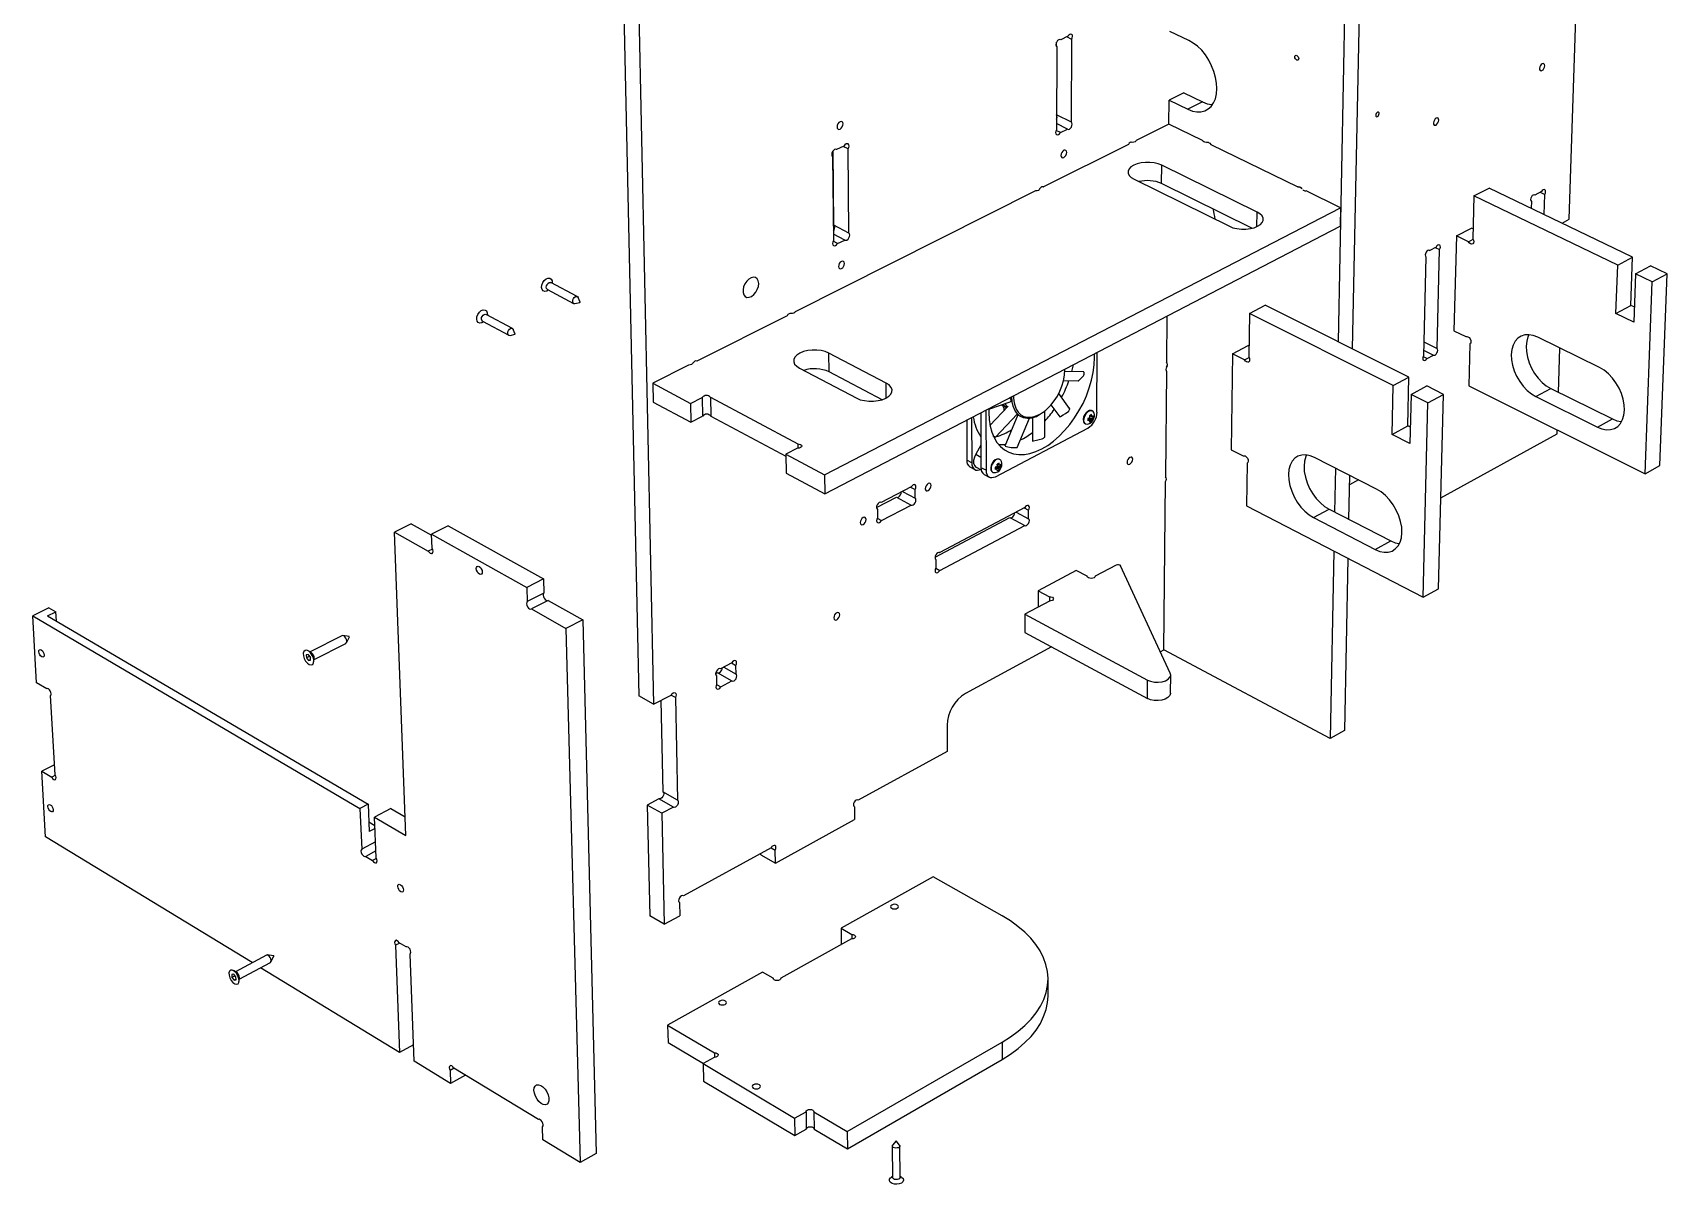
# Model space of a CAD drawing. Extents: x 0 to 149, y 0 to 232.
# Drawn here: x 44.1 to 149.2, y 100.9 to 174.9 of the extents above; entities that cross this region are included whole.
import ezdxf

# ---------------------------------------------------------------- set-up
doc = ezdxf.new("R2010")
doc.units = 0
doc.layers.get('0').update_dxf_attribs({"linetype": 'CONTINUOUS'})

msp = doc.modelspace()

# ---------------------------------------------------------------- linework, layer by layer
at = {"color": 7, "linetype": 'CONTINUOUS'}
for p, q in [((129.37, 224.88), (128.01, 155.04)), ((130.34, 223.99), (128.92, 154.58)), ((142.86, 162.9), (144.29, 206.07)), ((82.04, 177.88), (83.06, 132.27)), ((83.03, 177.39), (84, 131.74)), ((110.63, 174.66), (110.18, 174.43)), ((110.89, 174.46), (110.56, 174.62)), ((118.41, 174.4), (117.19, 174.98)), ((109.91, 174), (109.91, 174.29)), ((109.92, 173.99), (109.91, 168.66)), ((110.18, 174.43), (110.14, 174.45)), ((110.87, 169.14), (110.89, 174.46)), ((117.13, 169.02), (117.15, 170.56)), ((118.09, 171.03), (117.15, 170.56)), ((117.15, 170.56), (118.36, 169.97)), ((118.09, 171.03), (119.3, 170.44)), ((119.3, 170.44), (118.36, 169.97)), ((110.87, 169.14), (109.91, 169.61)), ((110.16, 168.47), (109.88, 168.61)), ((110.61, 168.7), (109.91, 169.05)), ((110.16, 168.47), (110.61, 168.7)), ((117.13, 169.02), (115.03, 167.97)), ((119.29, 167.97), (117.13, 169.02)), ((95.59, 162.52), (95.54, 167.31)), ((95.77, 167.38), (95.74, 167.39)), ((96.24, 167.61), (95.77, 167.38)), ((96.51, 167.42), (96.19, 167.58)), ((96.56, 162.02), (96.51, 167.42)), ((114.53, 167.71), (109.07, 164.98)), ((119.82, 167.71), (125.43, 164.98)), ((95.51, 166.93), (95.56, 161.53)), ((116.66, 165.2), (116.67, 166.38)), ((122.8, 163.36), (116.67, 166.38)), ((114.89, 165.48), (121.02, 162.45)), ((122.5, 162.32), (116.66, 165.2)), ((108.56, 164.72), (93.1, 156.96)), ((109.04, 164.99), (109.07, 164.98)), ((125.45, 164.99), (125.43, 164.98)), ((128.17, 163.64), (125.95, 164.72)), ((136.75, 164.4), (136.68, 161.65)), ((136.75, 164.4), (137.72, 164.91)), ((145.99, 159.96), (136.75, 164.4)), ((146.95, 160.47), (137.72, 164.91)), ((140.44, 164.05), (140.42, 163.61)), ((140.64, 164.48), (140.67, 164.46)), ((141.08, 164.68), (140.67, 164.46)), ((141.01, 164.64), (141.3, 164.5)), ((141.26, 163.21), (141.3, 164.5)), ((94.99, 146.47), (128.17, 163.64)), ((128.17, 163.64), (128.15, 162.46)), ((95.01, 145.25), (128.15, 162.46)), ((96.3, 161.57), (95.56, 161.95)), ((96.56, 162.02), (95.59, 162.52)), ((135.62, 161.83), (136.59, 162.34)), ((136.69, 162.29), (136.59, 162.34)), ((142.41, 162.66), (142.86, 162.9)), ((95.83, 161.34), (95.54, 161.49)), ((95.83, 161.34), (96.3, 161.57)), ((133.87, 160.92), (133.9, 160.9)), ((134.32, 161.12), (133.9, 160.9)), ((134.25, 161.09), (134.54, 160.95)), ((134.38, 154.6), (134.54, 160.95)), ((135.62, 161.83), (135.46, 155.73)), ((136.39, 161.46), (135.62, 161.83)), ((136.39, 161.46), (136.69, 161.62)), ((133.66, 160.48), (133.5, 154.13)), ((145.88, 156.85), (145.99, 159.96)), ((145.99, 159.96), (146.95, 160.47)), ((146.84, 157.37), (146.95, 160.47)), ((147.13, 159.4), (148.1, 159.92)), ((149.18, 159.4), (148.1, 159.92)), ((79.09, 157.94), (77.4, 158.84)), ((77.47, 158.8), (77.47, 158.8)), ((147.13, 159.4), (147.02, 156.3)), ((148.21, 158.88), (147.13, 159.4)), ((147.75, 146.55), (148.21, 158.88)), ((148.21, 158.88), (149.18, 159.4)), ((148.7, 147.09), (149.18, 159.4)), ((77.17, 158.4), (78.86, 157.5)), ((77.24, 158.36), (77.24, 158.36)), ((79.27, 157.57), (79.15, 157.87)), ((74.92, 155.89), (73.23, 156.79)), ((73.31, 156.75), (73.31, 156.76)), ((78.94, 157.49), (79.26, 157.56)), ((92.58, 156.7), (86.79, 153.79)), ((116.99, 153.73), (117.02, 156.68)), ((122.31, 156.85), (122.27, 154.06)), ((122.31, 156.85), (123.32, 157.38)), ((131.56, 152.22), (122.31, 156.85)), ((132.57, 152.76), (123.32, 157.38)), ((145.88, 156.85), (146.84, 157.37)), ((147.02, 156.3), (145.88, 156.85)), ((147.05, 157.27), (146.84, 157.37)), ((72.99, 156.36), (74.69, 155.45)), ((73.07, 156.32), (73.07, 156.32)), ((75.09, 155.52), (74.98, 155.82)), ((135.46, 155.73), (136.22, 155.36)), ((74.77, 155.44), (75.09, 155.51)), ((121.22, 154.26), (122.22, 154.79)), ((122.28, 154.76), (122.22, 154.79)), ((133.52, 155.02), (134.38, 154.6)), ((136.22, 155.36), (136.24, 155.36)), ((136.49, 154.9), (136.42, 152.19)), ((144.83, 153.37), (140.85, 155.32)), ((142.18, 151.78), (142.28, 154.62)), ((86.25, 153.52), (83.95, 152.37)), ((86.77, 153.8), (86.79, 153.79)), ((98.96, 152.38), (95.27, 154.3)), ((95.28, 153.1), (95.27, 154.3)), ((112.35, 154.02), (112.35, 154.25)), ((112.51, 150.51), (112.53, 154.35)), ((121.22, 154.26), (121.13, 148.08)), ((121.99, 153.87), (121.22, 154.26)), ((121.99, 153.87), (122.29, 154.03)), ((133.48, 154.08), (133.73, 153.96)), ((133.51, 154.49), (134.14, 154.18)), ((133.73, 153.96), (134.14, 154.18)), ((93.38, 153.34), (97.06, 151.41)), ((98.7, 151.31), (95.28, 153.1)), ((110.36, 152.55), (111.3, 152.51)), ((111.66, 153.09), (110.44, 153.13)), ((116.98, 153.13), (116.92, 146.36)), ((131.56, 152.22), (132.57, 152.76)), ((132.49, 149.62), (132.57, 152.76)), ((83.95, 152.37), (86.38, 151.07)), ((83.95, 152.37), (83.98, 151.16)), ((86.38, 151.07), (87.13, 151.45)), ((87.13, 151.45), (87.15, 150.25)), ((87.65, 151.46), (93.27, 148.47)), ((87.65, 151.46), (87.68, 150.25)), ((110.75, 150.75), (110.05, 151.71)), ((131.49, 149.08), (131.56, 152.22)), ((132.71, 151.65), (132.63, 148.5)), ((132.71, 151.65), (133.71, 152.19)), ((133.79, 151.1), (132.71, 151.65)), ((134.8, 151.65), (133.71, 152.19)), ((133.79, 151.1), (134.8, 151.65)), ((134.47, 139.16), (134.8, 151.65)), ((136.42, 152.19), (147.75, 146.55)), ((140.73, 151.51), (141.69, 152.03)), ((140.73, 151.51), (144.69, 149.54)), ((141.69, 152.03), (145.65, 150.07)), ((83.98, 151.16), (86.4, 149.86)), ((86.38, 151.07), (86.4, 149.86)), ((105.05, 150.46), (105.05, 146.94)), ((105.37, 150.63), (105.38, 146.77)), ((105.56, 150.7), (106.93, 151.18)), ((106.79, 150.89), (105.63, 149.65)), ((105.99, 148.89), (107.38, 150.37)), ((106.46, 150.92), (106.39, 150.99)), ((106.64, 150.83), (106.46, 150.92)), ((107.42, 150.33), (106.59, 148.33)), ((106.68, 150.77), (106.64, 150.83)), ((107.37, 150.36), (107.62, 150.23)), ((109.16, 148.94), (109.16, 150.6)), ((109.55, 150.97), (110.11, 150.21)), ((112.17, 150.21), (112.16, 150.35)), ((133.48, 138.61), (133.79, 151.1)), ((86.4, 149.86), (87.15, 150.25)), ((87.68, 150.25), (92.5, 147.67)), ((104.13, 149.99), (104.13, 147.42)), ((104.45, 150.15), (104.46, 147.25)), ((105.98, 146.36), (111.92, 149.48)), ((107.38, 148.24), (108.17, 150.13)), ((108.36, 150.16), (108.36, 148.65)), ((112.05, 150.14), (111.92, 150.09)), ((112.05, 150), (111.92, 150.07)), ((112.05, 150), (111.92, 149.95)), ((112.01, 150.13), (112.15, 149.93)), ((112.17, 150.06), (112.03, 150.13)), ((112.05, 150.14), (112.04, 150.29)), ((112.17, 150.21), (112.04, 150.27)), ((112.05, 150.15), (112.27, 150.13)), ((131.49, 149.08), (132.49, 149.62)), ((132.66, 149.54), (132.49, 149.62)), ((142.1, 149.11), (142.1, 149.36)), ((144.69, 149.54), (145.65, 150.07)), ((93.27, 148.47), (93.27, 148.19)), ((105.05, 148.38), (104.72, 147.8)), ((105.88, 148.9), (105.91, 148.9)), ((132.63, 148.5), (131.49, 149.08)), ((134.62, 145.01), (142.1, 149.11)), ((93.26, 148.19), (92.5, 147.8)), ((92.5, 147.8), (94.99, 146.47)), ((92.5, 147.8), (92.52, 146.59)), ((104.46, 147.25), (104.13, 147.42)), ((106.11, 147.02), (106.09, 147.17)), ((106.23, 147.09), (106.09, 147.16)), ((106.23, 147.09), (106.21, 147.24)), ((121.13, 148.08), (121.9, 147.69)), ((121.9, 147.69), (121.92, 147.7)), ((122.17, 147.22), (122.13, 144.48)), ((130.49, 145.56), (126.5, 147.59)), ((92.52, 146.59), (95.01, 145.25)), ((94.99, 146.47), (95.01, 145.25)), ((104.34, 146.99), (104.66, 146.82)), ((104.74, 146.97), (105.07, 146.8)), ((105.38, 146.77), (105.05, 146.94)), ((105.26, 146.5), (105.58, 146.33)), ((106.11, 147.02), (105.97, 146.97)), ((106.11, 146.88), (105.97, 146.95)), ((106.11, 146.88), (105.97, 146.83)), ((106.06, 147.01), (106.21, 146.81)), ((106.23, 146.94), (106.09, 147.02)), ((106.1, 147.04), (106.33, 147.01)), ((127.85, 146.9), (127.79, 144.08)), ((128.75, 146.44), (128.69, 143.62)), ((129.32, 146.15), (128.74, 145.83)), ((147.75, 146.55), (148.7, 147.09)), ((98.33, 144.38), (99.61, 145.05)), ((100.56, 145.7), (98.64, 144.7)), ((99.61, 145.05), (100.56, 144.54)), ((100.01, 145.41), (100.82, 144.98)), ((100.52, 145.68), (100.82, 145.53)), ((100.82, 144.98), (100.82, 145.53)), ((116.81, 135.24), (116.92, 146.06)), ((98.39, 144.26), (98.39, 143.71)), ((98.63, 144.71), (98.64, 144.7)), ((98.65, 143.54), (100.56, 144.54)), ((107.86, 144.37), (102.4, 141.48)), ((107.32, 144.08), (108.11, 143.66)), ((107.82, 144.35), (108.11, 144.2)), ((108.11, 143.66), (108.11, 144.2)), ((122.13, 144.48), (133.48, 138.61)), ((126.43, 143.73), (127.43, 144.27)), ((127.43, 144.27), (131.4, 142.23)), ((68.42, 143.33), (67.35, 142.79)), ((68.42, 143.33), (69.73, 142.6)), ((70.8, 143.2), (69.73, 142.66)), ((70.8, 143.2), (76.92, 139.79)), ((98.38, 143.69), (98.65, 143.54)), ((102.1, 141.18), (106.91, 143.73)), ((102.41, 140.33), (107.86, 143.23)), ((106.91, 143.73), (107.86, 143.23)), ((126.43, 143.73), (130.4, 141.68)), ((68.07, 123.3), (67.35, 142.79)), ((67.35, 142.79), (69.51, 141.58)), ((69.76, 141.76), (69.73, 142.66)), ((69.73, 142.66), (75.85, 139.24)), ((130.4, 141.68), (131.4, 142.23)), ((69.78, 141.71), (69.51, 141.58)), ((102.15, 141.04), (102.15, 140.5)), ((102.39, 141.49), (102.4, 141.48)), ((127.74, 141.58), (127.51, 129.53)), ((128.64, 141.11), (128.42, 130.05)), ((76.92, 139.79), (75.85, 139.24)), ((76.92, 139.79), (76.95, 138.88)), ((102.14, 140.48), (102.41, 140.33)), ((111.16, 140.34), (108.73, 139.03)), ((111.88, 139.96), (111.16, 140.34)), ((113.74, 140.68), (112.4, 139.96)), ((117.22, 133.74), (114.03, 140.64)), ((75.85, 139.24), (75.88, 138.33)), ((76.95, 138.88), (75.88, 138.33)), ((108.73, 139.03), (109.45, 138.65)), ((108.73, 139.03), (108.73, 137.98)), ((133.48, 138.61), (134.47, 139.16)), ((45.12, 137.94), (44.08, 137.42)), ((45.12, 137.94), (45.57, 137.68)), ((77.22, 138.41), (76.15, 137.86)), ((76.15, 137.86), (78.36, 136.61)), ((77.22, 138.41), (79.44, 137.17)), ((109.45, 138.37), (107.88, 137.52)), ((109.45, 138.65), (109.45, 138.37)), ((44.33, 133.12), (44.08, 137.42)), ((44.08, 137.42), (65.12, 125.04)), ((45.04, 137.42), (45.57, 137.68)), ((45.04, 137.42), (65.65, 125.31)), ((45.6, 137.1), (45.57, 137.68)), ((79.44, 137.17), (78.36, 136.61)), ((79.44, 137.17), (80.31, 102.87)), ((107.88, 137.52), (115.76, 133.29)), ((107.88, 137.52), (107.88, 136.35)), ((63.96, 136.14), (61.92, 135.1)), ((62.17, 134.61), (64.21, 135.65)), ((64.43, 136.08), (64.02, 136.15)), ((64.25, 135.69), (64.44, 136.06)), ((78.36, 136.61), (79.28, 102.28)), ((107.88, 136.35), (115.75, 132.11)), ((61.8, 134.93), (61.67, 134.91)), ((61.67, 134.91), (61.68, 134.71)), ((61.89, 134.82), (61.68, 134.71)), ((61.68, 134.71), (61.82, 134.54)), ((61.98, 135.06), (61.8, 135.17)), ((61.94, 134.76), (61.8, 134.93)), ((61.95, 134.6), (61.82, 134.54)), ((61.82, 134.54), (61.95, 134.56)), ((61.89, 134.82), (61.94, 134.75)), ((61.89, 134.82), (61.89, 134.82)), ((61.95, 134.56), (61.94, 134.76)), ((62.15, 134.47), (62.18, 134.68)), ((109.58, 135.43), (104.05, 132.43)), ((116.58, 135.11), (116.81, 135.24)), ((127.51, 129.53), (116.81, 135.24)), ((87.99, 133.71), (88.09, 133.77)), ((88.05, 133.57), (88.05, 133.02)), ((88.09, 133.77), (89.04, 133.24)), ((89.02, 134.39), (88.3, 134.01)), ((88.3, 134.02), (88.3, 134.01)), ((88.51, 134.12), (89.3, 133.68)), ((89.01, 134.39), (89.29, 134.23)), ((89.3, 133.68), (89.29, 134.23)), ((117.24, 132.44), (117.25, 133.62)), ((44.98, 132.73), (44.33, 133.12)), ((45, 132.74), (44.98, 132.73)), ((88.05, 133.01), (88.32, 132.86)), ((88.32, 132.86), (89.04, 133.24)), ((115.75, 132.11), (115.76, 133.29)), ((45.52, 127.21), (45.23, 132.29)), ((84, 131.74), (83.06, 132.27)), ((84, 131.74), (85.12, 132.33)), ((84.46, 131.98), (84.59, 126.11)), ((85.4, 132.16), (85.11, 132.32)), ((85.4, 132.16), (85.53, 125.57)), ((102.87, 130.38), (102.88, 128.71)), ((128.42, 130.05), (127.51, 129.53)), ((102.88, 128.71), (97.16, 125.58)), ((45.48, 127.85), (44.66, 127.43)), ((44.66, 127.43), (45.31, 127.05)), ((44.91, 123.21), (44.66, 127.43)), ((45.54, 127.17), (45.31, 127.05)), ((65.65, 125.31), (65.12, 125.04)), ((65.65, 125.31), (65.72, 123.55)), ((84.33, 125.66), (83.59, 125.26)), ((84.54, 124.73), (83.59, 125.26)), ((83.59, 125.26), (83.75, 118.15)), ((85.27, 125.12), (84.33, 125.66)), ((85.27, 125.12), (84.54, 124.73)), ((85.53, 125.57), (84.59, 126.11)), ((96.91, 125.14), (96.91, 124.32)), ((97.15, 125.58), (97.16, 125.58)), ((65.12, 125.04), (65.23, 122.42)), ((66.08, 123.92), (65.69, 124.15)), ((67.11, 125.04), (66.06, 124.48)), ((66.16, 121.86), (66.06, 124.48)), ((66.06, 124.48), (68.07, 123.3)), ((67.11, 125.04), (68.02, 124.5)), ((84.54, 124.73), (84.68, 117.61)), ((91.83, 121.53), (96.91, 124.32)), ((58.19, 115.13), (44.91, 123.21)), ((66.09, 123.75), (65.72, 123.55)), ((66.12, 122.89), (65.23, 122.42)), ((66.15, 122.31), (65.49, 121.96)), ((65.49, 121.96), (65.93, 121.7)), ((91.55, 122.51), (85.92, 119.43)), ((90.89, 122.06), (90.89, 122.15)), ((90.89, 122.06), (91.83, 121.53)), ((91.55, 122.51), (91.81, 122.35)), ((91.83, 121.53), (91.81, 122.35)), ((66.18, 121.83), (65.93, 121.7)), ((101.98, 120.64), (96.05, 117.34)), ((106.41, 118.13), (101.98, 120.64)), ((85.66, 118.99), (85.68, 118.15)), ((84.68, 117.61), (83.75, 118.15)), ((84.68, 117.61), (85.68, 118.15)), ((96.05, 117.34), (96.74, 116.95)), ((96.05, 117.34), (96.07, 116.29)), ((96.74, 116.95), (96.74, 116.66)), ((59.11, 115.62), (57.11, 114.55)), ((59.57, 115.57), (59.16, 115.63)), ((67.68, 116.39), (67.41, 116.25)), ((67.41, 116.25), (67.67, 109.35)), ((68.09, 116.14), (67.64, 116.41)), ((68.1, 116.15), (68.09, 116.14)), ((68.6, 108.79), (68.35, 115.68)), ((96.73, 116.66), (92.19, 114.13)), ((57.17, 114.52), (56.98, 114.62)), ((57.36, 114.08), (59.36, 115.14)), ((67.67, 109.35), (58.72, 114.8)), ((59.4, 115.18), (59.58, 115.55)), ((57.01, 114.39), (56.88, 114.37)), ((56.88, 114.37), (56.89, 114.18)), ((57.09, 114.29), (56.89, 114.18)), ((56.89, 114.18), (57.03, 114.01)), ((57.14, 114.21), (57.01, 114.39)), ((57.15, 114.08), (57.03, 114.01)), ((57.03, 114.01), (57.15, 114.03)), ((57.15, 114.03), (57.14, 114.21)), ((57.35, 113.93), (57.37, 114.15)), ((91, 114.52), (84.9, 111.12)), ((91.69, 114.13), (91, 114.52)), ((91.69, 114.13), (91.69, 114.12)), ((109.36, 112.98), (109.36, 114.09)), ((84.9, 111.12), (87.91, 109.34)), ((84.9, 111.12), (84.93, 110.01)), ((68.56, 109.84), (67.67, 109.35)), ((84.93, 110.01), (87.21, 108.65)), ((87.91, 109.34), (87.92, 109.04)), ((96.45, 104.29), (106.41, 110.02)), ((106.41, 110.02), (106.41, 108.91)), ((70.94, 107.36), (68.6, 108.79)), ((71.17, 108.34), (70.92, 108.2)), ((76.59, 105.05), (71.16, 108.35)), ((87.9, 109.04), (87.18, 108.64)), ((87.18, 108.64), (93.07, 105.14)), ((87.18, 108.64), (87.2, 107.52)), ((96.46, 103.17), (106.41, 108.91)), ((70.92, 108.2), (70.94, 107.36)), ((71.91, 107.89), (70.94, 107.36)), ((87.2, 107.52), (93.09, 104.02)), ((93.07, 105.14), (93.8, 105.55)), ((93.07, 105.14), (93.09, 104.02)), ((93.8, 105.55), (93.81, 104.43)), ((94.31, 105.55), (96.45, 104.29)), ((94.31, 105.55), (94.32, 104.43)), ((76.59, 105.06), (76.59, 105.05)), ((76.88, 103.75), (76.85, 104.59)), ((93.09, 104.02), (93.81, 104.43)), ((94.32, 104.43), (96.46, 103.17)), ((96.45, 104.29), (96.46, 103.17)), ((79.28, 102.28), (76.88, 103.75)), ((99.35, 103.35), (99.37, 101.33)), ((99.59, 103.69), (99.37, 103.41)), ((99.82, 103.41), (99.6, 103.69)), ((99.86, 101.33), (99.84, 103.36)), ((80.31, 102.87), (79.28, 102.28)), ((99.37, 101.39), (99.3, 101.35)), ((99.93, 101.35), (99.86, 101.39))]:
    msp.add_line(p, q, dxfattribs=at)
at = {"color": 8, "linetype": 'CONTINUOUS'}
for p, q in [((122.79, 162.42), (122.8, 163.36)), ((98.96, 151.42), (98.96, 152.38)), ((104.72, 147.8), (105.05, 147.62))]:
    msp.add_line(p, q, dxfattribs=at)
at = {"color": 7, "linetype": 'CONTINUOUS'}
for points in [[(110.89, 174.46), (110.92, 174.56), (110.94, 174.65), (110.93, 174.73), (110.89, 174.78), (110.83, 174.8), (110.76, 174.78), (110.69, 174.73), (110.63, 174.66)], [(110.18, 174.43), (110.12, 174.45), (110.05, 174.44), (109.98, 174.39), (109.92, 174.31), (109.88, 174.22), (109.87, 174.12), (109.88, 174.04), (109.92, 173.99)], [(118.36, 169.97), (118.65, 169.86), (118.93, 169.8), (119.19, 169.81), (119.44, 169.87), (119.66, 169.99), (119.85, 170.16), (120, 170.39), (120.12, 170.65), (120.19, 170.96), (120.21, 171.3), (120.2, 171.65), (120.13, 172.02), (120.03, 172.4), (119.88, 172.77), (119.7, 173.12), (119.48, 173.46), (119.24, 173.76), (118.97, 174.02), (118.69, 174.23), (118.41, 174.4)], [(125.23, 173.34), (125.24, 173.39), (125.27, 173.43), (125.31, 173.44), (125.36, 173.43), (125.41, 173.39), (125.45, 173.34), (125.47, 173.28), (125.48, 173.22), (125.47, 173.17), (125.44, 173.13), (125.4, 173.12), (125.35, 173.13), (125.31, 173.16), (125.27, 173.21), (125.24, 173.28), (125.23, 173.34)], [(141.3, 172.77), (141.29, 172.85), (141.25, 172.9), (141.2, 172.92), (141.14, 172.9), (141.07, 172.85), (141.02, 172.78), (140.98, 172.69), (140.96, 172.6), (140.97, 172.52), (141.01, 172.47), (141.06, 172.45), (141.12, 172.46), (141.19, 172.51), (141.25, 172.59), (141.28, 172.68), (141.3, 172.77)], [(130.65, 169.7), (130.65, 169.75), (130.62, 169.78), (130.59, 169.79), (130.54, 169.78), (130.5, 169.75), (130.46, 169.7), (130.44, 169.64), (130.43, 169.58), (130.44, 169.53), (130.46, 169.5), (130.5, 169.48), (130.54, 169.5), (130.58, 169.53), (130.62, 169.58), (130.64, 169.64), (130.65, 169.7)], [(134.49, 169.27), (134.47, 169.34), (134.44, 169.4), (134.38, 169.42), (134.32, 169.4), (134.25, 169.35), (134.2, 169.27), (134.16, 169.18), (134.14, 169.09), (134.15, 169.01), (134.19, 168.96), (134.24, 168.94), (134.31, 168.96), (134.37, 169.01), (134.43, 169.09), (134.47, 169.18), (134.49, 169.27)], [(96.19, 169.03), (96.17, 169.12), (96.13, 169.17), (96.07, 169.19), (95.99, 169.17), (95.92, 169.12), (95.85, 169.04), (95.81, 168.94), (95.8, 168.84), (95.81, 168.76), (95.86, 168.7), (95.92, 168.68), (96, 168.7), (96.07, 168.76), (96.13, 168.84), (96.17, 168.94), (96.19, 169.03)], [(109.91, 168.66), (109.87, 168.57), (109.85, 168.48), (109.87, 168.4), (109.9, 168.35), (109.96, 168.33), (110.03, 168.35), (110.1, 168.4), (110.16, 168.47)], [(110.61, 168.7), (110.67, 168.68), (110.74, 168.7), (110.81, 168.75), (110.86, 168.83), (110.9, 168.92), (110.92, 169.01), (110.9, 169.09), (110.87, 169.14)], [(95.77, 167.38), (95.71, 167.4), (95.64, 167.38), (95.57, 167.33), (95.5, 167.25), (95.46, 167.16), (95.45, 167.06), (95.47, 166.98), (95.51, 166.93)], [(96.51, 167.42), (96.55, 167.51), (96.57, 167.61), (96.55, 167.69), (96.51, 167.74), (96.45, 167.76), (96.38, 167.74), (96.3, 167.69), (96.24, 167.61)], [(110.57, 167.2), (110.55, 167.28), (110.51, 167.33), (110.45, 167.35), (110.38, 167.34), (110.31, 167.28), (110.25, 167.2), (110.21, 167.11), (110.19, 167.01), (110.21, 166.93), (110.25, 166.88), (110.31, 166.86), (110.38, 166.88), (110.45, 166.93), (110.51, 167.01), (110.55, 167.1), (110.57, 167.2)], [(114.77, 167.84), (114.72, 167.86), (114.65, 167.84), (114.58, 167.79), (114.53, 167.71)], [(115.03, 167.97), (115.01, 167.92), (114.96, 167.88), (114.87, 167.85), (114.78, 167.84), (114.68, 167.85)], [(119.65, 167.85), (119.65, 167.85), (119.55, 167.84), (119.45, 167.85), (119.37, 167.88), (119.31, 167.92), (119.29, 167.97)], [(119.56, 167.84), (119.62, 167.86), (119.69, 167.84), (119.76, 167.79), (119.82, 167.71)], [(116.67, 166.38), (116.44, 166.47), (116.19, 166.53), (115.91, 166.56), (115.62, 166.56), (115.35, 166.53), (115.09, 166.47), (114.87, 166.38), (114.69, 166.27), (114.57, 166.14), (114.51, 166), (114.52, 165.86), (114.58, 165.72), (114.71, 165.59), (114.89, 165.48)], [(108.82, 164.85), (108.8, 164.8), (108.74, 164.76), (108.66, 164.73), (108.56, 164.72)], [(109.07, 164.98), (109.01, 164.99), (108.94, 164.98), (108.87, 164.93), (108.82, 164.85), (108.79, 164.8)], [(125.43, 164.98), (125.49, 164.99), (125.56, 164.98), (125.63, 164.93), (125.69, 164.85)], [(140.67, 164.46), (140.62, 164.48), (140.56, 164.46), (140.5, 164.42), (140.44, 164.34), (140.41, 164.26), (140.39, 164.17), (140.4, 164.1), (140.44, 164.05)], [(141.3, 164.5), (141.34, 164.59), (141.35, 164.68), (141.34, 164.75), (141.31, 164.8), (141.26, 164.82), (141.2, 164.8), (141.13, 164.75), (141.08, 164.68)], [(121.02, 162.45), (121.25, 162.36), (121.51, 162.3), (121.8, 162.26), (122.09, 162.26), (122.37, 162.3), (122.62, 162.36), (122.84, 162.45), (123.02, 162.56), (123.14, 162.69), (123.2, 162.83), (123.19, 162.98), (123.12, 163.12), (122.99, 163.25), (122.8, 163.36)], [(95.56, 162.14), (95.6, 162.2), (95.64, 162.29), (95.65, 162.39), (95.63, 162.47), (95.59, 162.52)], [(96.3, 161.57), (96.36, 161.56), (96.43, 161.57), (96.5, 161.63), (96.56, 161.71), (96.6, 161.8), (96.62, 161.89), (96.6, 161.97), (96.56, 162.02)], [(95.56, 161.53), (95.52, 161.43), (95.51, 161.34), (95.53, 161.26), (95.57, 161.21), (95.63, 161.19), (95.7, 161.21), (95.77, 161.26), (95.83, 161.34)], [(133.9, 160.9), (133.85, 160.92), (133.79, 160.9), (133.72, 160.86), (133.67, 160.78), (133.63, 160.69), (133.61, 160.61), (133.63, 160.53), (133.66, 160.48)], [(134.54, 160.95), (134.58, 161.04), (134.59, 161.12), (134.58, 161.2), (134.55, 161.24), (134.5, 161.26), (134.43, 161.24), (134.37, 161.2), (134.32, 161.12)], [(136.68, 161.65), (136.72, 161.55), (136.73, 161.46), (136.71, 161.38), (136.67, 161.32), (136.6, 161.31), (136.53, 161.32), (136.45, 161.38), (136.39, 161.46)], [(96.27, 160.05), (96.26, 160.14), (96.22, 160.19), (96.15, 160.21), (96.08, 160.19), (96, 160.14), (95.94, 160.05), (95.9, 159.96), (95.89, 159.86), (95.9, 159.78), (95.95, 159.73), (96.01, 159.71), (96.08, 159.73), (96.16, 159.78), (96.22, 159.86), (96.26, 159.96), (96.27, 160.05)], [(76.83, 158.39), (76.8, 158.52), (76.82, 158.67), (76.88, 158.83), (76.97, 158.97), (77.09, 159.07), (77.21, 159.12), (77.33, 159.11), (77.42, 159.05), (77.47, 158.94), (77.47, 158.8)], [(77.12, 158.45), (77.1, 158.53), (77.11, 158.62), (77.15, 158.7), (77.21, 158.78), (77.28, 158.83), (77.35, 158.85), (77.4, 158.84)], [(90.76, 158.78), (90.73, 158.95), (90.66, 159.08), (90.56, 159.16), (90.43, 159.18), (90.28, 159.15), (90.13, 159.06), (89.99, 158.93), (89.87, 158.76), (89.79, 158.57), (89.75, 158.37), (89.75, 158.19), (89.8, 158.04), (89.88, 157.94), (90, 157.88), (90.15, 157.89), (90.3, 157.95), (90.44, 158.06), (90.57, 158.22), (90.67, 158.4), (90.74, 158.59), (90.76, 158.78)], [(77.24, 158.36), (77.13, 158.29), (77.01, 158.27), (76.9, 158.3), (76.83, 158.39)], [(77.17, 158.4), (77.16, 158.41), (77.12, 158.45)], [(78.81, 157.56), (78.8, 157.63), (78.81, 157.72), (78.85, 157.81), (78.9, 157.88), (78.97, 157.93), (79.04, 157.95), (79.1, 157.93), (79.14, 157.88), (79.15, 157.87)], [(72.66, 156.35), (72.63, 156.48), (72.64, 156.63), (72.7, 156.79), (72.8, 156.93), (72.92, 157.03), (73.04, 157.08), (73.16, 157.07), (73.25, 157.01), (73.3, 156.9), (73.31, 156.76)], [(72.95, 156.41), (72.93, 156.49), (72.94, 156.58), (72.98, 156.66), (73.04, 156.74), (73.11, 156.79), (73.18, 156.81), (73.23, 156.79)], [(79.25, 157.56), (79.26, 157.56), (79.26, 157.56), (79.26, 157.56), (79.26, 157.56), (79.26, 157.57), (79.27, 157.57), (79.27, 157.57), (79.26, 157.58), (79.26, 157.58), (79.26, 157.58), (79.26, 157.58), (79.26, 157.58), (79.26, 157.57), (79.25, 157.57), (79.25, 157.57), (79.25, 157.56)], [(92.84, 156.84), (92.78, 156.85), (92.71, 156.83), (92.64, 156.78), (92.58, 156.7)], [(93.1, 156.96), (93.08, 156.91), (93.01, 156.87), (92.93, 156.84), (92.83, 156.84), (92.76, 156.84)], [(73.07, 156.32), (72.96, 156.25), (72.83, 156.22), (72.73, 156.26), (72.66, 156.35)], [(72.99, 156.36), (72.99, 156.36), (72.95, 156.41)], [(74.64, 155.5), (74.62, 155.58), (74.63, 155.67), (74.67, 155.75), (74.73, 155.83), (74.8, 155.88), (74.87, 155.9), (74.93, 155.88), (74.97, 155.83), (74.98, 155.82)], [(75.08, 155.51), (75.08, 155.51), (75.08, 155.51), (75.09, 155.51), (75.09, 155.51), (75.09, 155.51), (75.09, 155.52), (75.09, 155.52), (75.09, 155.52), (75.09, 155.52), (75.09, 155.52), (75.09, 155.52), (75.08, 155.52), (75.08, 155.52), (75.08, 155.52), (75.08, 155.51), (75.08, 155.51)], [(134.14, 154.18), (134.19, 154.16), (134.25, 154.18), (134.32, 154.23), (134.37, 154.31), (134.41, 154.39), (134.42, 154.48), (134.41, 154.55), (134.38, 154.6)], [(136.22, 155.36), (136.29, 155.37), (136.36, 155.35), (136.44, 155.3), (136.5, 155.22), (136.54, 155.12), (136.55, 155.03), (136.54, 154.95), (136.49, 154.9)], [(140.85, 155.32), (140.56, 155.43), (140.28, 155.48), (140.02, 155.47), (139.78, 155.39), (139.57, 155.26), (139.4, 155.07), (139.27, 154.82), (139.18, 154.54), (139.15, 154.22), (139.16, 153.88), (139.23, 153.52), (139.34, 153.16), (139.49, 152.81), (139.69, 152.48), (139.92, 152.17), (140.17, 151.9), (140.45, 151.68), (140.73, 151.51)], [(140.3, 155.49), (140.22, 155.34), (140.14, 155.06), (140.11, 154.74), (140.12, 154.4), (140.18, 154.04), (140.3, 153.68), (140.45, 153.33), (140.65, 152.99), (140.87, 152.69), (141.13, 152.42), (141.4, 152.2), (141.69, 152.03)], [(86.51, 153.65), (86.49, 153.61), (86.43, 153.57), (86.35, 153.54), (86.25, 153.52)], [(86.79, 153.79), (86.72, 153.81), (86.65, 153.79), (86.58, 153.73), (86.52, 153.65)], [(95.27, 154.3), (95.04, 154.4), (94.78, 154.46), (94.49, 154.5), (94.2, 154.5), (93.91, 154.46), (93.64, 154.4), (93.41, 154.3), (93.22, 154.18), (93.09, 154.05), (93.02, 153.9), (93.01, 153.75), (93.07, 153.6), (93.2, 153.46), (93.38, 153.34)], [(105.56, 150.73), (105.55, 150.48), (105.57, 150.03), (105.64, 149.61), (105.75, 149.22), (105.89, 148.87), (106.08, 148.56), (106.3, 148.3), (106.56, 148.09), (106.84, 147.93), (107.15, 147.83), (107.49, 147.78), (107.84, 147.79), (108.2, 147.85), (108.58, 147.97), (108.96, 148.15), (109.34, 148.37), (109.71, 148.64), (110.08, 148.96), (110.43, 149.32), (110.76, 149.72), (111.07, 150.14), (111.35, 150.6), (111.61, 151.07), (111.83, 151.56), (112.01, 152.06), (112.16, 152.56), (112.26, 153.06), (112.33, 153.54), (112.35, 154.02)], [(110.89, 153.12), (110.91, 153.2), (110.99, 153.55)], [(117.03, 153.49), (116.99, 153.43), (116.95, 153.34), (116.93, 153.25), (116.95, 153.18), (116.98, 153.13)], [(122.27, 154.06), (122.31, 153.97), (122.32, 153.87), (122.31, 153.79), (122.26, 153.73), (122.2, 153.72), (122.12, 153.74), (122.05, 153.79), (121.99, 153.87)], [(133.5, 154.13), (133.47, 154.04), (133.45, 153.96), (133.46, 153.88), (133.5, 153.84), (133.55, 153.82), (133.61, 153.84), (133.67, 153.89), (133.73, 153.96)], [(111.31, 152.53), (111.3, 152.52), (111.3, 152.52), (111.3, 152.51), (111.3, 152.51), (111.3, 152.51), (111.3, 152.51), (111.3, 152.51), (111.3, 152.51), (111.3, 152.51), (111.31, 152.52), (111.34, 152.54), (111.44, 152.65), (111.55, 152.75), (111.65, 152.84), (111.67, 152.89), (111.69, 152.95), (111.69, 153), (111.68, 153.06), (111.67, 153.07), (111.67, 153.08), (111.67, 153.09)], [(144.69, 149.54), (144.98, 149.43), (145.27, 149.38), (145.53, 149.39), (145.78, 149.46), (145.99, 149.59), (146.17, 149.78), (146.3, 150.03), (146.39, 150.31), (146.43, 150.63), (146.41, 150.98), (146.35, 151.34), (146.24, 151.7), (146.08, 152.05), (145.88, 152.39), (145.65, 152.7), (145.39, 152.97), (145.12, 153.2), (144.83, 153.37)], [(97.06, 151.41), (97.29, 151.31), (97.56, 151.25), (97.85, 151.21), (98.14, 151.21), (98.43, 151.25), (98.7, 151.31), (98.94, 151.41), (99.12, 151.53), (99.26, 151.67), (99.32, 151.82), (99.33, 151.97), (99.26, 152.12), (99.14, 152.26), (98.96, 152.38)], [(106.91, 151.43), (106.95, 151.34), (106.97, 151.29), (106.97, 151.23), (106.96, 151.2), (106.95, 151.19), (106.94, 151.18), (106.93, 151.18)], [(106.64, 150.83), (106.52, 150.95), (106.47, 151.02)], [(106.61, 151.07), (106.68, 150.92), (106.73, 150.83)], [(110.11, 150.21), (110.11, 150.21), (110.11, 150.21), (110.11, 150.21), (110.11, 150.21), (110.11, 150.21), (110.11, 150.21), (110.11, 150.21), (110.12, 150.21), (110.17, 150.23), (110.33, 150.33), (110.48, 150.43), (110.64, 150.52), (110.69, 150.56), (110.73, 150.63), (110.75, 150.68), (110.76, 150.73), (110.76, 150.74), (110.75, 150.75), (110.75, 150.75)], [(112.19, 150.58), (112.14, 150.61), (112.03, 150.61), (111.92, 150.56), (111.81, 150.47), (111.72, 150.35), (111.65, 150.2), (111.63, 150.05), (111.64, 149.91), (111.69, 149.81), (111.77, 149.75)], [(112.2, 150.59), (112.16, 150.6), (112.04, 150.6), (111.92, 150.53), (111.81, 150.42), (111.72, 150.27), (111.66, 150.11), (111.65, 149.96), (111.68, 149.84), (111.76, 149.76), (111.77, 149.75)], [(112.16, 150.35), (112.07, 150.31), (112.04, 150.29)], [(112.27, 150.02), (112.33, 150.18), (112.34, 150.24), (112.34, 150.35), (112.32, 150.45), (112.26, 150.54), (112.2, 150.59)], [(111.92, 150.09), (111.92, 149.99), (111.92, 149.95)], [(112.04, 149.87), (112.05, 149.96), (112.05, 150)], [(112.04, 149.87), (112.12, 149.91), (112.15, 149.93)], [(112.15, 149.93), (112.17, 150.02), (112.17, 150.06)], [(112.27, 150.27), (112.2, 150.22), (112.17, 150.21)], [(112.27, 150.13), (112.2, 150.08), (112.17, 150.06)], [(112.27, 150.13), (112.27, 150.23), (112.27, 150.27)], [(145.65, 150.07), (145.94, 149.96), (146.22, 149.9)], [(93.27, 148.47), (93.37, 148.46), (93.45, 148.43), (93.51, 148.38), (93.53, 148.33), (93.51, 148.28), (93.45, 148.23), (93.36, 148.2), (93.26, 148.19)], [(108.37, 148.65), (108.37, 148.65), (108.42, 148.66), (108.61, 148.7), (108.8, 148.75), (108.99, 148.8), (109.06, 148.83), (109.12, 148.87), (109.15, 148.9), (109.16, 148.94), (109.16, 148.95), (109.16, 148.95), (109.16, 148.95)], [(104.46, 147.25), (104.47, 147.12), (104.5, 147), (104.56, 146.91), (104.63, 146.84), (104.72, 146.79), (104.83, 146.78), (104.94, 146.8), (105.01, 146.83)], [(104.72, 147.8), (104.63, 147.61), (104.58, 147.41), (104.58, 147.23), (104.63, 147.08), (104.72, 146.98), (104.74, 146.97)], [(106.24, 147.47), (106.19, 147.49), (106.08, 147.49), (105.97, 147.45), (105.86, 147.36), (105.77, 147.23), (105.7, 147.08), (105.68, 146.93), (105.69, 146.79), (105.74, 146.69), (105.82, 146.63)], [(106.26, 147.47), (106.21, 147.49), (106.1, 147.48), (105.97, 147.42), (105.86, 147.3), (105.77, 147.16), (105.71, 146.99), (105.7, 146.84), (105.73, 146.71), (105.81, 146.64), (105.82, 146.63)], [(106.21, 147.24), (106.13, 147.19), (106.09, 147.17)], [(106.33, 147.16), (106.26, 147.11), (106.23, 147.09)], [(106.33, 146.9), (106.39, 147.06), (106.4, 147.12), (106.4, 147.23), (106.38, 147.34), (106.32, 147.42), (106.25, 147.47)], [(106.33, 147.01), (106.33, 147.12), (106.33, 147.16)], [(114.81, 147.48), (114.79, 147.56), (114.76, 147.61), (114.7, 147.62), (114.63, 147.6), (114.56, 147.55), (114.5, 147.47), (114.46, 147.38), (114.45, 147.29), (114.46, 147.21), (114.5, 147.16), (114.56, 147.15), (114.63, 147.17), (114.69, 147.22), (114.75, 147.3), (114.79, 147.39), (114.81, 147.48)], [(121.9, 147.69), (121.96, 147.71), (122.04, 147.69), (122.11, 147.63), (122.18, 147.55), (122.22, 147.45), (122.23, 147.36), (122.21, 147.27), (122.17, 147.22)], [(126.5, 147.59), (126.22, 147.71), (125.94, 147.76), (125.67, 147.75), (125.43, 147.68), (125.23, 147.54), (125.06, 147.35), (124.93, 147.11), (124.85, 146.82), (124.82, 146.5), (124.84, 146.15), (124.91, 145.79), (125.03, 145.42), (125.19, 145.06), (125.38, 144.72), (125.61, 144.41), (125.87, 144.14), (126.15, 143.91), (126.43, 143.73)], [(125.98, 147.77), (125.93, 147.65), (125.85, 147.36), (125.82, 147.04), (125.84, 146.69), (125.91, 146.33), (126.02, 145.96), (126.18, 145.6), (126.38, 145.26), (126.61, 144.95), (126.87, 144.68), (127.14, 144.45), (127.43, 144.27)], [(105.38, 146.77), (105.39, 146.63), (105.42, 146.52), (105.48, 146.42), (105.55, 146.35), (105.64, 146.31), (105.75, 146.3), (105.86, 146.32), (105.98, 146.36)], [(105.97, 146.97), (105.97, 146.87), (105.97, 146.83)], [(106.09, 146.75), (106.1, 146.84), (106.11, 146.88)], [(106.09, 146.75), (106.18, 146.79), (106.21, 146.81)], [(106.21, 146.81), (106.22, 146.9), (106.23, 146.94)], [(106.33, 147.01), (106.26, 146.96), (106.23, 146.94)], [(99.63, 145.04), (99.67, 145.03), (99.74, 145.05), (99.81, 145.11), (99.87, 145.19), (99.91, 145.28), (99.92, 145.37), (99.92, 145.37)], [(100.82, 145.53), (100.86, 145.62), (100.87, 145.71), (100.86, 145.78), (100.82, 145.83), (100.76, 145.85), (100.69, 145.83), (100.62, 145.78), (100.56, 145.7)], [(101.84, 145.79), (101.82, 145.87), (101.78, 145.92), (101.72, 145.94), (101.65, 145.92), (101.58, 145.86), (101.52, 145.78), (101.48, 145.69), (101.46, 145.59), (101.48, 145.52), (101.52, 145.46), (101.58, 145.45), (101.65, 145.47), (101.72, 145.52), (101.78, 145.6), (101.82, 145.7), (101.84, 145.79)], [(130.4, 141.68), (130.69, 141.56), (130.97, 141.51), (131.24, 141.51), (131.48, 141.58), (131.69, 141.72), (131.87, 141.91), (132, 142.15), (132.08, 142.44), (132.11, 142.76), (132.1, 143.11), (132.03, 143.48), (131.91, 143.85), (131.75, 144.21), (131.55, 144.55), (131.32, 144.87), (131.06, 145.15), (130.78, 145.38), (130.49, 145.56)], [(98.64, 144.7), (98.58, 144.72), (98.51, 144.7), (98.44, 144.64), (98.38, 144.56), (98.34, 144.47), (98.33, 144.38), (98.35, 144.31), (98.39, 144.26)], [(100.56, 144.54), (100.62, 144.53), (100.69, 144.55), (100.76, 144.6), (100.82, 144.68), (100.86, 144.77), (100.87, 144.86), (100.86, 144.93), (100.82, 144.98)], [(106.93, 143.72), (106.97, 143.71), (107.03, 143.73), (107.1, 143.79), (107.16, 143.86), (107.2, 143.95), (107.21, 144.02)], [(108.11, 144.2), (108.15, 144.29), (108.16, 144.37), (108.15, 144.45), (108.11, 144.5), (108.05, 144.51), (107.98, 144.49), (107.91, 144.44), (107.86, 144.37)], [(97.66, 143.6), (97.65, 143.68), (97.6, 143.73), (97.54, 143.75), (97.47, 143.73), (97.4, 143.68), (97.34, 143.59), (97.3, 143.5), (97.28, 143.41), (97.3, 143.33), (97.34, 143.28), (97.4, 143.26), (97.47, 143.28), (97.55, 143.34), (97.61, 143.42), (97.65, 143.51), (97.66, 143.6)], [(98.39, 143.71), (98.35, 143.62), (98.34, 143.53), (98.35, 143.46), (98.39, 143.41), (98.45, 143.39), (98.52, 143.41), (98.59, 143.46), (98.65, 143.54)], [(107.86, 143.23), (107.91, 143.21), (107.98, 143.23), (108.05, 143.28), (108.11, 143.36), (108.15, 143.45), (108.16, 143.54), (108.15, 143.61), (108.11, 143.66)], [(131.4, 142.23), (131.69, 142.11), (131.93, 142.06)], [(69.51, 141.58), (69.57, 141.5), (69.64, 141.44), (69.71, 141.42), (69.77, 141.43), (69.81, 141.49), (69.82, 141.57), (69.8, 141.66), (69.76, 141.76)], [(102.4, 141.48), (102.34, 141.49), (102.28, 141.47), (102.21, 141.42), (102.15, 141.34), (102.11, 141.25), (102.1, 141.16), (102.11, 141.09), (102.15, 141.04)], [(72.6, 140.45), (72.62, 140.53), (72.66, 140.58), (72.72, 140.6), (72.79, 140.58), (72.86, 140.52), (72.92, 140.43), (72.97, 140.33), (72.98, 140.23), (72.97, 140.15), (72.93, 140.1), (72.87, 140.08), (72.8, 140.1), (72.73, 140.16), (72.67, 140.25), (72.62, 140.35), (72.6, 140.45)], [(102.15, 140.5), (102.11, 140.41), (102.1, 140.32), (102.11, 140.25), (102.15, 140.2), (102.21, 140.18), (102.28, 140.2), (102.35, 140.26), (102.41, 140.33)], [(112.4, 139.96), (112.38, 139.91), (112.33, 139.86), (112.24, 139.83), (112.14, 139.82), (112.04, 139.83), (111.96, 139.86), (111.9, 139.91), (111.88, 139.96)], [(76.95, 138.88), (76.91, 138.83), (76.9, 138.75), (76.92, 138.65), (76.96, 138.56), (77.02, 138.47), (77.09, 138.42), (77.16, 138.39), (77.2, 138.4)], [(75.88, 138.33), (75.84, 138.28), (75.83, 138.2), (75.84, 138.1), (75.89, 138), (75.95, 137.92), (76.02, 137.86), (76.09, 137.84), (76.15, 137.86)], [(109.45, 138.65), (109.55, 138.64), (109.64, 138.61), (109.69, 138.56), (109.71, 138.51), (109.69, 138.46), (109.64, 138.41), (109.55, 138.38), (109.45, 138.37)], [(95.97, 137.49), (95.95, 137.57), (95.91, 137.62), (95.85, 137.64), (95.78, 137.62), (95.7, 137.56), (95.64, 137.48), (95.6, 137.39), (95.59, 137.29), (95.6, 137.21), (95.65, 137.16), (95.71, 137.15), (95.78, 137.17), (95.85, 137.23), (95.91, 137.31), (95.95, 137.4), (95.97, 137.49)], [(64.27, 135.79), (64.25, 135.89), (64.21, 135.99), (64.15, 136.07), (64.08, 136.13), (64.01, 136.15), (63.96, 136.14)], [(64.21, 135.65), (64.22, 135.66), (64.26, 135.71), (64.27, 135.79)], [(64.44, 136.07), (64.44, 136.07), (64.44, 136.06)], [(44.47, 135.11), (44.48, 135.18), (44.51, 135.23), (44.57, 135.25), (44.63, 135.23), (44.7, 135.17), (44.76, 135.09), (44.8, 135), (44.82, 134.9), (44.81, 134.83), (44.77, 134.78), (44.72, 134.76), (44.66, 134.78), (44.59, 134.84), (44.53, 134.92), (44.49, 135.01), (44.47, 135.11)], [(62.16, 134.54), (62.13, 134.71), (62.05, 134.88), (61.95, 135.04), (61.83, 135.15), (61.7, 135.21), (61.59, 135.2), (61.51, 135.13), (61.47, 135.01), (61.48, 134.85), (61.53, 134.68), (61.62, 134.51), (61.74, 134.37), (61.86, 134.29), (61.98, 134.26), (62.08, 134.3), (62.14, 134.39), (62.16, 134.54)], [(89.29, 134.23), (89.33, 134.32), (89.34, 134.41), (89.33, 134.49), (89.29, 134.53), (89.22, 134.55), (89.15, 134.53), (89.08, 134.47), (89.02, 134.39)], [(88.3, 134.01), (88.24, 134.03), (88.17, 134.01), (88.1, 133.95), (88.04, 133.87), (88, 133.78), (87.99, 133.69), (88, 133.62), (88.05, 133.57)], [(88.1, 133.76), (88.16, 133.75), (88.23, 133.77), (88.3, 133.83), (88.36, 133.91), (88.4, 134), (88.41, 134.07)], [(89.04, 133.24), (89.1, 133.22), (89.17, 133.24), (89.25, 133.3), (89.31, 133.38), (89.34, 133.47), (89.36, 133.56), (89.34, 133.64), (89.3, 133.68)], [(115.76, 133.29), (115.96, 133.21), (116.2, 133.16), (116.45, 133.15), (116.69, 133.18), (116.91, 133.25), (117.09, 133.34), (117.2, 133.47), (117.25, 133.6), (117.22, 133.74)], [(45.23, 132.29), (45.26, 132.34), (45.27, 132.41), (45.25, 132.5), (45.21, 132.59), (45.15, 132.67), (45.09, 132.73), (45.03, 132.75), (44.98, 132.73)], [(85.12, 132.33), (85.18, 132.41), (85.26, 132.46), (85.33, 132.49), (85.39, 132.47), (85.43, 132.42), (85.45, 132.35), (85.44, 132.26), (85.4, 132.16)], [(88.05, 133.02), (88.02, 132.93), (88, 132.84), (88.02, 132.77), (88.06, 132.72), (88.12, 132.7), (88.19, 132.72), (88.26, 132.78), (88.32, 132.86)], [(117.24, 132.44), (117.23, 132.42), (117.19, 132.29), (117.07, 132.16), (116.9, 132.07), (116.68, 132), (116.44, 131.97), (116.19, 131.98), (115.95, 132.03), (115.75, 132.11)], [(45.31, 127.05), (45.36, 126.97), (45.43, 126.91), (45.49, 126.89), (45.54, 126.91), (45.57, 126.95), (45.58, 127.03), (45.56, 127.12), (45.52, 127.21)], [(45.05, 125.16), (45.06, 125.24), (45.1, 125.28), (45.15, 125.3), (45.21, 125.28), (45.28, 125.22), (45.34, 125.14), (45.38, 125.05), (45.39, 124.95), (45.39, 124.88), (45.35, 124.83), (45.3, 124.82), (45.24, 124.84), (45.17, 124.89), (45.11, 124.98), (45.07, 125.07), (45.05, 125.16)], [(84.59, 126.11), (84.63, 126.06), (84.65, 125.98), (84.63, 125.89), (84.59, 125.8), (84.53, 125.72), (84.46, 125.67), (84.39, 125.65), (84.33, 125.66)], [(85.53, 125.57), (85.57, 125.52), (85.59, 125.45), (85.57, 125.36), (85.54, 125.26), (85.48, 125.19), (85.4, 125.13), (85.33, 125.11), (85.27, 125.12)], [(97.16, 125.58), (97.1, 125.59), (97.03, 125.57), (96.96, 125.52), (96.9, 125.44), (96.86, 125.35), (96.85, 125.26), (96.87, 125.19), (96.91, 125.14)], [(65.23, 122.42), (65.19, 122.37), (65.18, 122.29), (65.2, 122.2), (65.24, 122.11), (65.3, 122.03), (65.36, 121.97), (65.43, 121.95), (65.49, 121.96)], [(91.81, 122.35), (91.85, 122.44), (91.87, 122.53), (91.85, 122.61), (91.81, 122.65), (91.75, 122.67), (91.68, 122.64), (91.61, 122.59), (91.55, 122.51)], [(65.93, 121.7), (65.99, 121.62), (66.05, 121.56), (66.12, 121.54), (66.18, 121.55), (66.21, 121.6), (66.22, 121.68), (66.2, 121.77), (66.16, 121.86)], [(67.55, 120.02), (67.56, 120.1), (67.6, 120.15), (67.65, 120.17), (67.72, 120.14), (67.79, 120.08), (67.85, 120), (67.9, 119.9), (67.91, 119.81), (67.9, 119.73), (67.87, 119.68), (67.81, 119.66), (67.74, 119.69), (67.67, 119.75), (67.61, 119.83), (67.57, 119.93), (67.55, 120.02)], [(85.92, 119.43), (85.86, 119.44), (85.79, 119.42), (85.71, 119.36), (85.66, 119.29), (85.62, 119.19), (85.6, 119.11), (85.62, 119.03), (85.66, 118.99)], [(99.68, 118.83), (99.59, 118.86), (99.49, 118.88), (99.4, 118.86), (99.31, 118.83), (99.26, 118.79), (99.24, 118.73), (99.25, 118.68), (99.31, 118.63), (99.39, 118.6), (99.49, 118.59), (99.59, 118.6), (99.67, 118.63), (99.73, 118.68), (99.75, 118.73), (99.73, 118.79), (99.68, 118.83)], [(106.41, 110.02), (106.95, 110.36), (107.44, 110.72), (107.88, 111.1), (108.27, 111.5), (108.6, 111.91), (108.87, 112.34), (109.09, 112.77), (109.24, 113.22), (109.33, 113.67), (109.36, 114.12), (109.32, 114.57), (109.23, 115.01), (109.07, 115.45), (108.86, 115.88), (108.58, 116.3), (108.25, 116.71), (107.87, 117.09), (107.43, 117.46), (106.94, 117.81), (106.41, 118.13)], [(96.74, 116.95), (96.83, 116.94), (96.91, 116.9), (96.97, 116.86), (96.98, 116.8), (96.96, 116.75), (96.91, 116.7), (96.83, 116.67), (96.73, 116.66)], [(59.41, 115.27), (59.39, 115.37), (59.35, 115.46), (59.29, 115.54), (59.22, 115.6), (59.16, 115.63), (59.11, 115.62)], [(67.64, 116.41), (67.58, 116.49), (67.52, 116.54), (67.45, 116.57), (67.4, 116.55), (67.36, 116.5), (67.35, 116.43), (67.37, 116.34), (67.41, 116.25)], [(68.35, 115.68), (68.38, 115.73), (68.39, 115.81), (68.38, 115.9), (68.34, 115.99), (68.28, 116.07), (68.21, 116.13), (68.14, 116.15), (68.09, 116.14)], [(57.35, 114), (57.32, 114.16), (57.25, 114.33), (57.15, 114.48), (57.03, 114.59), (56.91, 114.65), (56.8, 114.65), (56.73, 114.59), (56.69, 114.47), (56.7, 114.32), (56.75, 114.15), (56.84, 113.99), (56.95, 113.86), (57.07, 113.77), (57.18, 113.74), (57.28, 113.77), (57.33, 113.86), (57.35, 114)], [(59.36, 115.14), (59.37, 115.15), (59.4, 115.2), (59.41, 115.27)], [(59.58, 115.56), (59.58, 115.55), (59.58, 115.55)], [(92.19, 114.13), (92.17, 114.07), (92.11, 114.02), (92.03, 113.99), (91.93, 113.98), (91.84, 113.99), (91.76, 114.02), (91.7, 114.07), (91.69, 114.13)], [(88.62, 112.66), (88.54, 112.69), (88.44, 112.71), (88.34, 112.69), (88.25, 112.66), (88.19, 112.61), (88.17, 112.56), (88.19, 112.5), (88.24, 112.45), (88.32, 112.42), (88.42, 112.41), (88.52, 112.42), (88.61, 112.45), (88.67, 112.5), (88.69, 112.56), (88.67, 112.61), (88.62, 112.66)], [(106.41, 108.91), (106.95, 109.24), (107.44, 109.61), (107.88, 109.99), (108.27, 110.39), (108.6, 110.8), (108.87, 111.23), (109.08, 111.66), (109.24, 112.11), (109.33, 112.56), (109.36, 112.98)], [(87.91, 109.34), (88.01, 109.33), (88.09, 109.3), (88.15, 109.25), (88.16, 109.19), (88.14, 109.14), (88.08, 109.09), (88, 109.06), (87.9, 109.04)], [(71.16, 108.35), (71.1, 108.44), (71.03, 108.49), (70.96, 108.52), (70.91, 108.51), (70.87, 108.46), (70.86, 108.39), (70.88, 108.29), (70.92, 108.2)], [(76.31, 106.93), (76.33, 107.09), (76.39, 107.2), (76.48, 107.27), (76.6, 107.28), (76.74, 107.24), (76.88, 107.14), (77.02, 106.99), (77.13, 106.82), (77.22, 106.63), (77.26, 106.44), (77.27, 106.26), (77.23, 106.12), (77.15, 106.03), (77.05, 105.99), (76.91, 106.01), (76.77, 106.08), (76.63, 106.2), (76.51, 106.36), (76.4, 106.55), (76.34, 106.74), (76.31, 106.93)], [(90.8, 107.28), (90.71, 107.32), (90.61, 107.33), (90.51, 107.32), (90.42, 107.28), (90.36, 107.23), (90.34, 107.17), (90.36, 107.12), (90.41, 107.07), (90.5, 107.03), (90.6, 107.02), (90.7, 107.03), (90.79, 107.07), (90.85, 107.12), (90.87, 107.17), (90.85, 107.23), (90.8, 107.28)], [(93.8, 105.55), (93.82, 105.61), (93.88, 105.66), (93.96, 105.69), (94.06, 105.7), (94.16, 105.69), (94.24, 105.66), (94.29, 105.61), (94.31, 105.55)], [(76.85, 104.59), (76.89, 104.64), (76.9, 104.71), (76.88, 104.81), (76.84, 104.9), (76.78, 104.98), (76.71, 105.04), (76.64, 105.07), (76.59, 105.05)], [(93.81, 104.43), (93.83, 104.49), (93.89, 104.54), (93.97, 104.57), (94.07, 104.58), (94.17, 104.57), (94.25, 104.54), (94.31, 104.49), (94.32, 104.44)], [(99.82, 103.41), (99.83, 103.39), (99.84, 103.34), (99.81, 103.28), (99.75, 103.24), (99.66, 103.22), (99.57, 103.21), (99.48, 103.23), (99.41, 103.26), (99.36, 103.31), (99.36, 103.37), (99.37, 103.41)], [(99.6, 103.69), (99.59, 103.69), (99.59, 103.69), (99.59, 103.69), (99.59, 103.69), (99.59, 103.69), (99.59, 103.69), (99.59, 103.68), (99.6, 103.68), (99.6, 103.68), (99.6, 103.69), (99.6, 103.69), (99.6, 103.69), (99.6, 103.69), (99.6, 103.69), (99.6, 103.69), (99.6, 103.69)], [(99.93, 101.35), (99.96, 101.33), (100.04, 101.25), (100.07, 101.15), (100.03, 101.05), (99.94, 100.97), (99.8, 100.91), (99.64, 100.89), (99.48, 100.9), (99.33, 100.94), (99.22, 101.02), (99.16, 101.11), (99.17, 101.21), (99.23, 101.3), (99.3, 101.35)], [(99.86, 101.33), (99.86, 101.31), (99.83, 101.26), (99.76, 101.22), (99.68, 101.19), (99.58, 101.19), (99.49, 101.2), (99.42, 101.24), (99.38, 101.29), (99.37, 101.33)]]:
    msp.add_lwpolyline(points, dxfattribs=at)
at = {"color": 8, "linetype": 'CONTINUOUS'}
for points in [[(107.62, 150.23), (107.53, 150.28), (107.36, 150.44), (107.22, 150.64), (107.11, 150.89), (107.05, 151.17), (107.03, 151.49), (107.03, 151.49)], [(107.22, 150.96), (107.31, 150.71), (107.44, 150.5), (107.61, 150.34), (107.81, 150.23), (108.03, 150.18), (108.28, 150.18), (108.53, 150.24), (108.8, 150.35)], [(108.8, 150.35), (109.06, 150.51), (109.29, 150.7)]]:
    msp.add_lwpolyline(points, dxfattribs=at)
at = {"color": 7, "linetype": 'CONTINUOUS'}
for centre, radius, start, end in [((120.01, 171.84), 1.57, 242.9259, 266.3449), ((109.69, 169.47), 0.258, 326.4745, 33.1958), ((115.75, 163.13), 2.26, 66.3536, 104.0584), ((125.93, 164.96), 0.239, 215.1323, 272.8535), ((116.76, 162.63), 3.35, 4.76, 16.3035), ((78.91, 157.6), 0.111, 203.2834, 284.9406), ((74.74, 155.55), 0.112, 203.9157, 284.8586), ((116.8, 153.58), 0.237, 319.9626, 38.9544), ((94.35, 151.03), 2.27, 65.6686, 107.7337), ((106.89, 153.32), 3.55, 312.4367, 358.8013), ((103.29, 155.19), 7.88, 331.8045, 340.3052), ((87.39, 151.24), 0.338, 40.0058, 140.9529), ((109.11, 151.47), 1.96, 177.4756, 194.9763), ((87.42, 150.04), 0.337, 39.8796, 141.0822), ((106.2, 150.69), 0.351, 350.1074, 41.9577), ((108.11, 151.3), 1.18, 245.8496, 302.4438), ((107.51, 152.59), 2.59, 298.3374, 312.7643), ((103.87, 154.77), 7.17, 317.61, 325.2645), ((111.27, 150.55), 1.25, 301.585, 358.3837), ((107.53, 150.6), 3, 187.4715, 214.0964), ((105.08, 152.47), 3.66, 285.1369, 302.0181), ((111.87, 150.16), 0.419, 254.7504, 341.038), ((101.45, 142.57), 7.77, 54.3415, 55.7807), ((105.98, 148.9), 0.0108, 249.46, 306.6919), ((106.37, 150.64), 2.22, 264.8953, 276.8015), ((107.16, 149.93), 1.7, 250.5921, 277.4955), ((105.66, 152.73), 4.45, 295.7017, 307.4077), ((104.58, 147.37), 0.452, 173.1974, 237.4944), ((105.5, 146.88), 0.452, 173.1133, 237.4621), ((105.93, 147.04), 0.423, 254.1756, 340.5857), ((116.74, 146.21), 0.233, 319.6791, 39.2379), ((113.86, 140.47), 0.238, 43.3, 119.5232), ((64.42, 136.07), 0.013, 0.8584, 68.607), ((61.75, 134.7), 0.426, 357.3488, 56.6249), ((105.36, 130.31), 2.49, 121.7384, 178.2549), ((59.56, 115.56), 0.0129, 1.4781, 68.9472), ((56.96, 114.17), 0.406, 356.6268, 59.1204)]:
    msp.add_arc(centre, radius, start, end, dxfattribs=at)

doc.saveas('drawing.dxf')
